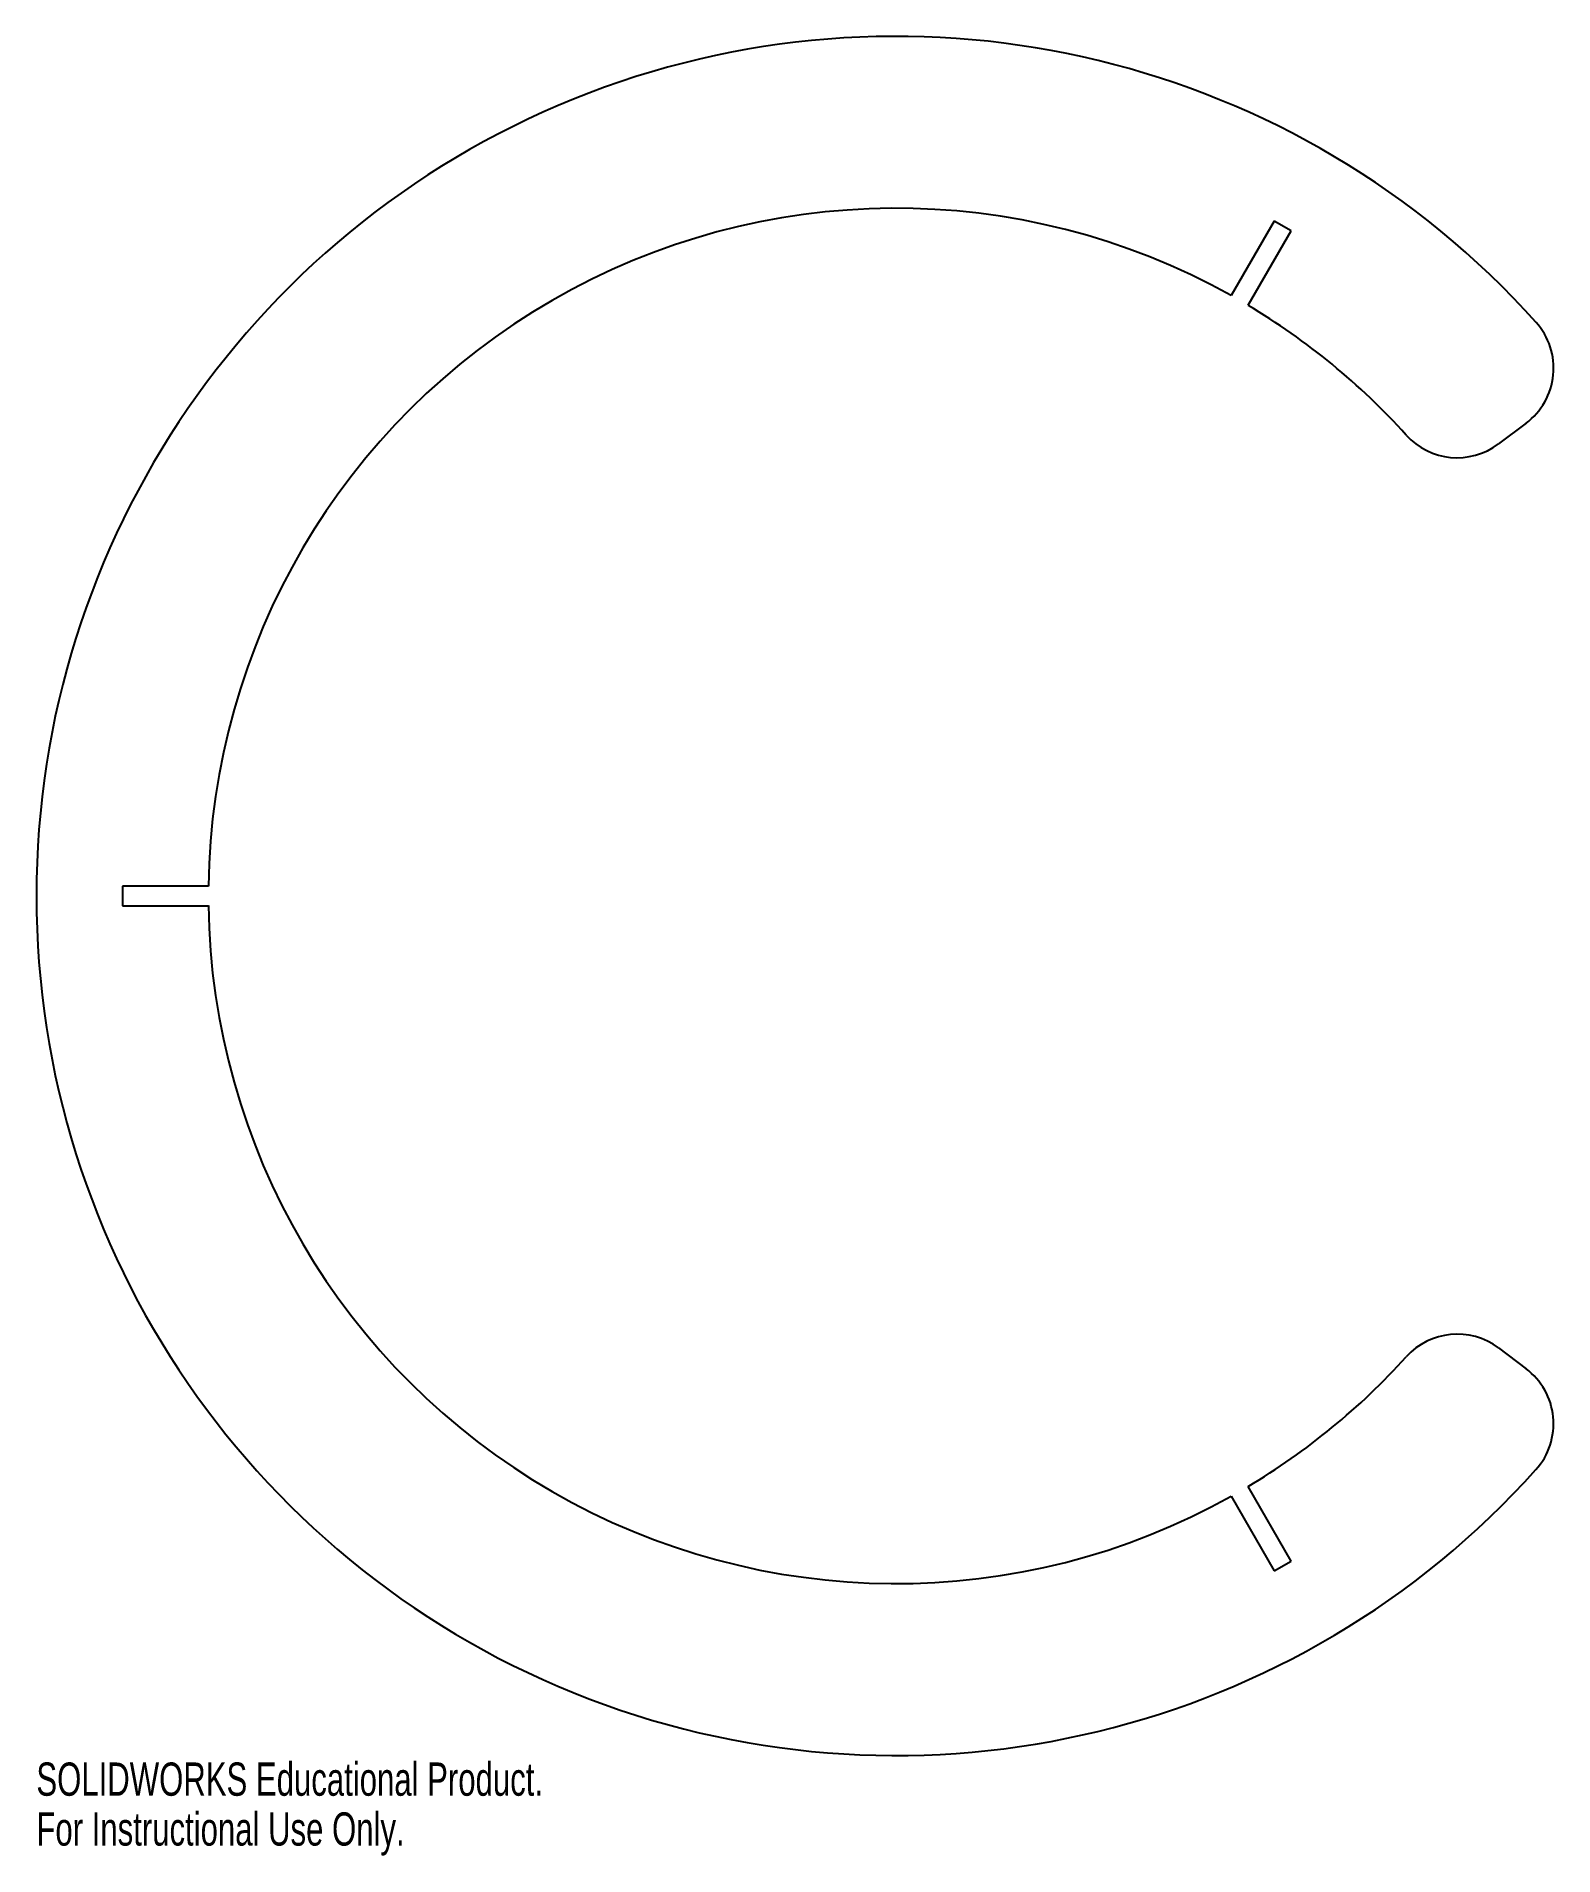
# Model space of a CAD drawing. Header units: millimetres. Extents: x -125 to 96, y -140 to 125.
import ezdxf

# ---------------------------------------------------------------- set-up
doc = ezdxf.new("R2010")
doc.units = ezdxf.units.MM
doc.styles.add('SLDTEXTSTYLE0', font='TXT', dxfattribs={"width": 0.7})

msp = doc.modelspace()

# ---------------------------------------------------------------- linework, layer by layer
at = {"color": 7, "linetype": 'Continuous', "lineweight": 25}
for p, q in [((55.02, 98.14), (48.77, 87.3)), ((57.48, 96.72), (55.02, 98.14)), ((51.22, 85.89), (57.48, 96.72)), ((91.65, 68.74), (87.64, 65.73)), ((-112.5, 1.42), (-112.5, -1.42)), ((-99.99, 1.42), (-112.5, 1.42)), ((-112.5, -1.42), (-99.99, -1.42)), ((87.64, -65.74), (91.65, -68.76)), ((48.77, -87.3), (55.02, -98.14)), ((57.48, -96.72), (51.22, -85.89)), ((55.02, -98.14), (57.48, -96.72))]:
    msp.add_line(p, q, dxfattribs=at)
for centre, radius, start, end in [((0, 0), 125, 41.8584, 318.1331), ((0, 0), 100, 60.8108, 179.1892), ((0, 0), 100, 42.0858, 59.1892), ((85.65, 76.74), 10, 306.8699, 41.8584), ((81.64, 73.73), 10, 222.0858, 306.8699), ((0, 0), 100, 180.8108, 299.1892), ((81.63, -73.73), 10, 53.0635, 137.9084), ((0, 0), 100, 300.8108, 317.9084), ((85.64, -76.75), 10, 318.1331, 53.0635)]:
    msp.add_arc(centre, radius, start, end, dxfattribs=at)

# ---------------------------------------------------------------- texts
at = {"color": 7, "linetype": 'Continuous', "char_height": 4.8336, "attachment_point": 1, "style": 'SLDTEXTSTYLE0'}
for s, insert in [('SOLIDWORKS Educational Product.', (-125, -126.02)), ('For Instructional Use Only.', (-125, -133.27))]:
    msp.add_mtext(s, dxfattribs=dict(at, insert=insert))

doc.saveas('drawing.dxf')
